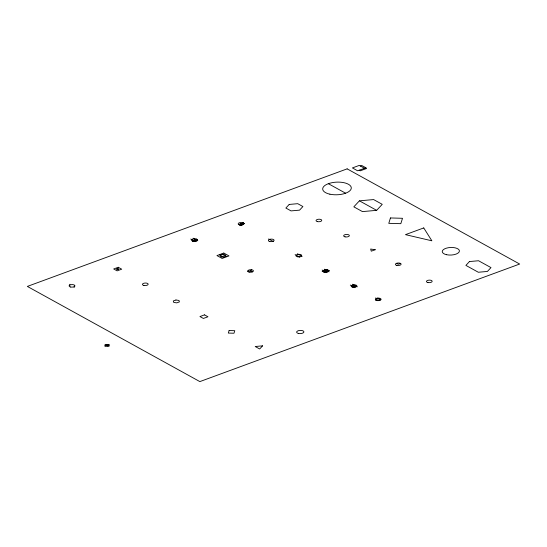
<?xml version="1.0" encoding="UTF-8"?>
<svg xmlns="http://www.w3.org/2000/svg" width="547" height="547" viewBox="0 0 547 547"><rect width="100%" height="100%" fill="white"/><g stroke="black" fill="none" stroke-linecap="round" stroke-linejoin="round"><path stroke-width="0.82" d="M69.23 285.664L69.995 284.228M74.03 287.503L74.795 286.067M247.723 271.23L250.56 270.977L251.682 269.774M359.406 200.831L353.834 206.841L362.456 211.6L376.657 210.342L382.237 204.332L373.615 199.573L359.406 200.831L376.657 210.342M360.364 165.994L361.731 165.488L366.422 168.073L365.054 168.579L359.263 165.399L352.412 167.922L357.588 170.773L365.218 168.045L366.258 168.613L360.261 170.821L359.222 170.247M192.216 240.885L196.783 239.203M192.312 240.933L196.879 239.258M192.448 240.995L196.982 239.333M192.565 241.042L197.057 239.388M192.715 241.097L197.2 239.538M193.029 241.179L197.262 239.62L193.18 241.213M193.385 241.248L197.337 239.791M238.759 224.564L243.333 222.882M193.556 241.268L197.358 239.873A2.865 1.265 -2.4 0 0 193.057 238.998A2.865 1.265 -2.4 0 0 193.077 241.193A2.865 1.265 -2.4 0 0 197.358 239.942M238.861 224.619L243.429 222.937M193.795 241.295L197.358 239.983M238.998 224.68L243.606 223.073M194.281 241.316L197.303 240.201M239.265 224.776L243.688 223.149M194.534 241.309L197.241 240.311M239.401 224.817L243.75 223.217M194.903 241.282L197.111 240.468M239.572 224.858L243.812 223.306M195.272 241.234L196.941 240.625M239.73 224.892L243.887 223.477M240.106 224.954L243.9 223.559A2.865 1.265 -2.4 0 0 239.607 222.677A2.865 1.265 -2.4 0 0 239.627 224.872A2.865 1.265 -2.4 0 0 243.907 223.62M240.338 224.974L243.907 223.661M240.55 224.988L243.894 223.757M240.83 224.995L243.853 223.88M241.446 224.967L243.661 224.154M241.815 224.92L243.483 224.304M242.383 224.796L243.114 224.53M322.149 271.62L327.858 269.521M323.872 272.57L329.581 270.471M400.534 263.422L398.25 264.256L396.527 263.305M328.357 183.696L345.608 193.214M297.39 253.76L302.135 256.379M352.589 284.214L357.335 286.833M324.419 269.199L329.164 271.818M268.645 238.95L273.391 241.569M353.177 285.589L354.9 286.539M375.598 297.958L376.466 298.436M295.106 254.601L299.852 257.22M350.306 285.055L355.051 287.674M322.135 270.04L326.88 272.659M193.05 238.198L197.795 240.817M221.945 254.136L226.26 256.516M250.56 270.977L252.29 271.927M190.766 239.039L195.511 241.651M219.662 254.977L223.976 257.357M117.051 268.714L118.343 269.425M107.301 344.89L108.32 345.451M229.111 330.538L228.318 333.075L233.993 333.232L234.779 330.696L229.111 330.538M390.449 217.952L388.773 223.34L400.821 223.675L402.503 218.294L390.449 217.952M289.206 204.434L285.862 208.045L291.038 210.896L299.558 210.144L302.901 206.534L297.732 203.682L289.206 204.434M262.581 345.854L259.681 348.979L255.196 346.511L262.581 345.854M377.833 298.142L375.905 300.228L380.821 299.79L377.833 298.142M469.47 261.548L465.9 265.398L478.317 272.249L487.411 271.449L490.98 267.599L478.557 260.748L469.47 261.548M347.147 168.859L27.35 286.423L199.853 381.601L519.65 264.037L347.147 168.859M118.255 267.278L113.687 268.96L117.14 270.861L121.707 269.186L118.255 267.278M223.798 253.063L216.947 255.579L222.123 258.437L228.974 255.914L223.798 253.063M175.943 299.995L173.303 300.966L173.714 302.402L176.756 302.867L179.395 301.896L178.985 300.46L175.943 299.995M106.186 344.35L104.894 344.822L107.985 346.524L109.27 346.053L106.186 344.35M423.747 227.928L405.477 234.642L431.863 240.803L423.747 227.928M108.586 344.419L104.559 345.902L105.578 346.463L109.605 344.979L108.586 344.419M375.215 249.733L371.263 251.182L370.654 249.029L375.215 249.733M204.51 314.867L199.942 316.549L203.388 318.45L207.956 316.768L204.51 314.867M70.59 287.011A2.865 1.265 -2.4 0 0 74.871 285.766A2.865 1.265 -2.4 0 0 70.57 284.823A2.865 1.265 -2.4 0 0 70.59 287.011M143.875 285.445A2.865 1.265 -2.4 0 0 148.162 284.201A2.865 1.265 -2.4 0 0 143.854 283.257A2.865 1.265 -2.4 0 0 143.875 285.445M117.12 269.493A1.073 0.472 -2.4 0 0 118.767 269.056A1.073 0.472 -2.4 0 0 117.202 268.666A1.073 0.472 -2.4 0 0 117.12 269.493M298.457 333.458A3.651 1.614 -2.4 0 0 303.913 331.872A3.651 1.614 -2.4 0 0 298.43 330.668A3.651 1.614 -2.4 0 0 298.457 333.458M249.145 272.119A2.865 1.265 -2.4 0 0 253.425 270.874A2.865 1.265 -2.4 0 0 249.117 269.931A2.865 1.265 -2.4 0 0 249.145 272.119M221.542 256.892A2.865 1.265 -2.4 0 0 225.822 255.647A2.865 1.265 -2.4 0 0 221.521 254.704A2.865 1.265 -2.4 0 0 221.542 256.892M376.767 300.535A2.865 1.265 -2.4 0 0 381.047 299.284A2.865 1.265 -2.4 0 0 376.746 298.341A2.865 1.265 -2.4 0 0 376.767 300.535M353.266 286.621A1.429 0.629 -2.4 0 0 355.468 286.047A1.429 0.629 -2.4 0 0 353.383 285.527A1.429 0.629 -2.4 0 0 353.266 286.621M352.617 287.209A2.865 1.265 -2.4 0 0 356.897 285.965A2.865 1.265 -2.4 0 0 352.596 285.021A2.865 1.265 -2.4 0 0 352.617 287.209M324.446 272.194A2.865 1.265 -2.4 0 0 328.726 270.943A2.865 1.265 -2.4 0 0 324.426 269.999A2.865 1.265 -2.4 0 0 324.446 272.194M297.418 256.755A2.865 1.265 -2.4 0 0 301.698 255.504A2.865 1.265 -2.4 0 0 297.39 254.56A2.865 1.265 -2.4 0 0 297.418 256.755M269.815 241.528A2.865 1.265 -2.4 0 0 274.095 240.277A2.865 1.265 -2.4 0 0 269.794 239.333A2.865 1.265 -2.4 0 0 269.815 241.528M427.884 282.539A2.865 1.265 -2.4 0 0 432.164 281.288A2.865 1.265 -2.4 0 0 427.863 280.344A2.865 1.265 -2.4 0 0 427.884 282.539M396.835 265.404A2.865 1.265 -2.4 0 0 401.115 264.153A2.865 1.265 -2.4 0 0 396.807 263.216A2.865 1.265 -2.4 0 0 396.835 265.404M345.082 236.851A2.865 1.265 -2.4 0 0 349.362 235.607A2.865 1.265 -2.4 0 0 345.061 234.663A2.865 1.265 -2.4 0 0 345.082 236.851M317.479 221.624A2.865 1.265 -2.4 0 0 321.759 220.379A2.865 1.265 -2.4 0 0 317.458 219.436A2.865 1.265 -2.4 0 0 317.479 221.624M446.578 254.711A8.595 3.795 -2.4 0 0 459.425 250.964A8.595 3.795 -2.4 0 0 446.509 248.133A8.595 3.795 -2.4 0 0 446.578 254.711M329.882 194.185A14.325 6.325 -2.4 0 0 351.297 187.949A14.325 6.325 -2.4 0 0 329.773 183.231A14.325 6.325 -2.4 0 0 329.882 194.185"/></g></svg>
